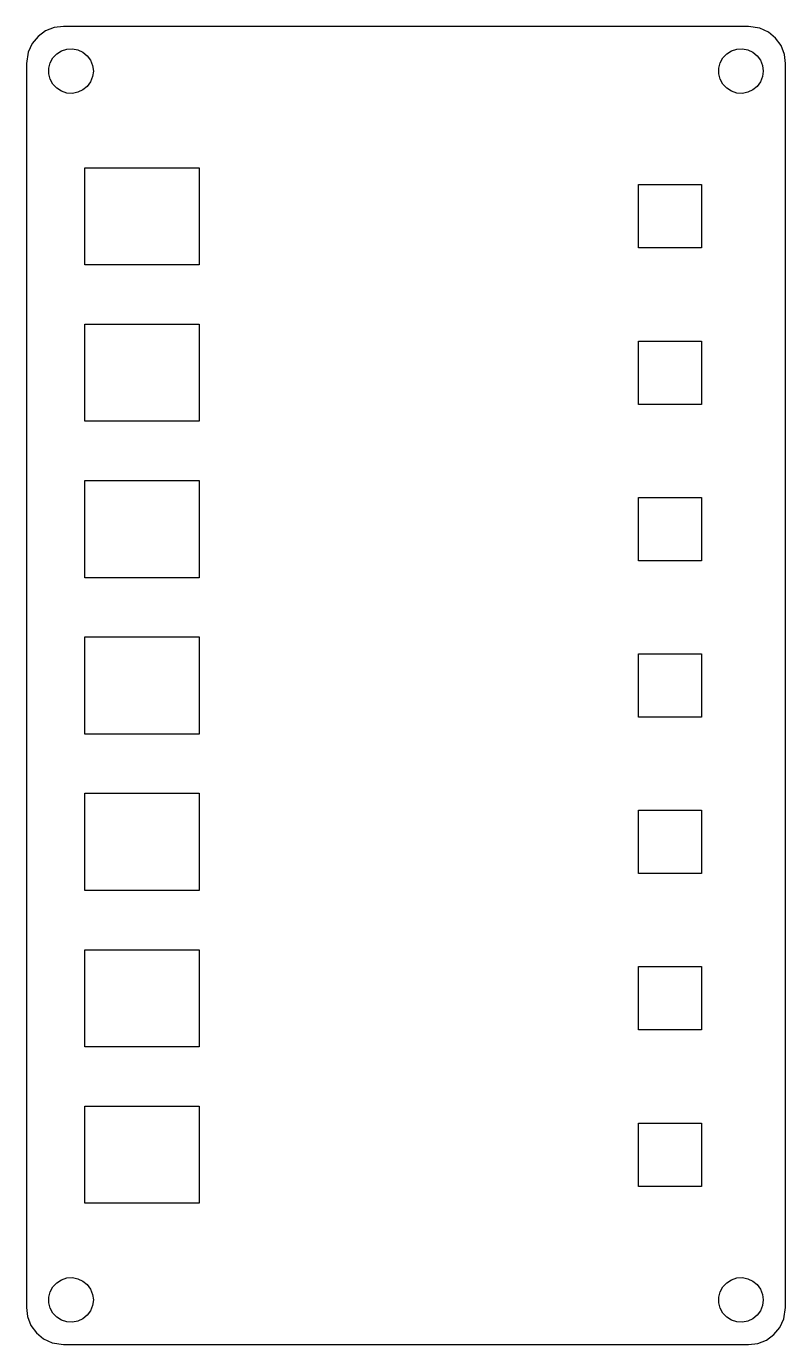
# Model space of a CAD drawing. Header units: metres. Extents: x -51 to 51, y -88 to 88.
import ezdxf

# ---------------------------------------------------------------- set-up
doc = ezdxf.new("R2010")
doc.units = ezdxf.units.M

msp = doc.modelspace()

# ---------------------------------------------------------------- linework, layer by layer
for p, q in [((-46, 88.5), (-47.2435, 88.3429)), ((46, 88.5), (-46, 88.5)), ((47.5451, 88.2553), (46, 88.5)), ((-49.4227, 87.1448), (-50.2216, 86.1791)), ((-48.4088, 87.8815), (-49.4227, 87.1448)), ((-47.2435, 88.3429), (-48.4088, 87.8815)), ((48.6791, 87.7216), (47.5451, 88.2553)), ((49.6448, 86.9227), (48.6791, 87.7216)), ((50.3815, 85.9088), (49.6448, 86.9227)), ((-50.7553, 85.0451), (-51, 83.5)), ((-50.2216, 86.1791), (-50.7553, 85.0451)), ((-46.9123, 84.8115), (-46.2773, 85.2145)), ((-46.2773, 85.2145), (-45.5621, 85.4469)), ((-45.5621, 85.4469), (-44.8116, 85.4941)), ((-44.8116, 85.4941), (-44.0729, 85.3532)), ((-44.0729, 85.3532), (-43.3925, 85.033)), ((-43.3925, 85.033), (-42.8131, 84.5536)), ((43.0877, 84.8115), (43.7227, 85.2145)), ((43.7227, 85.2145), (44.4379, 85.4469)), ((44.4379, 85.4469), (45.1884, 85.4941)), ((45.1884, 85.4941), (45.927, 85.3532)), ((45.927, 85.3532), (46.6075, 85.033)), ((46.6075, 85.033), (47.1869, 84.5536)), ((50.8429, 84.7435), (50.3815, 85.9088)), ((-51, 83.5), (-51, -83.5)), ((-47.9763, 82.876), (-47.7893, 83.6044)), ((-47.7893, 83.6044), (-47.427, 84.2634)), ((-47.427, 84.2634), (-46.9123, 84.8115)), ((-42.8131, 84.5536), (-42.3711, 83.9453)), ((-42.3711, 83.9453), (-42.0942, 83.2461)), ((-42.0942, 83.2461), (-42, 82.5)), ((42.0237, 82.876), (42.2107, 83.6044)), ((42.2107, 83.6044), (42.5729, 84.2634)), ((42.5729, 84.2634), (43.0877, 84.8115)), ((47.1869, 84.5536), (47.6289, 83.9453)), ((47.6289, 83.9453), (47.9057, 83.2461)), ((47.9057, 83.2461), (48, 82.5)), ((51, 83.5), (50.8429, 84.7435)), ((51, -83.5), (51, 83.5)), ((-47.9763, 82.124), (-47.9763, 82.876)), ((-47.7893, 81.3956), (-47.9763, 82.124)), ((-42.0942, 81.7539), (-42.3711, 81.0547)), ((-42, 82.5), (-42.0942, 81.7539)), ((42.0237, 82.124), (42.0237, 82.876)), ((42.2107, 81.3956), (42.0237, 82.124)), ((47.9057, 81.7539), (47.6289, 81.0547)), ((48, 82.5), (47.9057, 81.7539)), ((-47.427, 80.7366), (-47.7893, 81.3956)), ((-46.9123, 80.1885), (-47.427, 80.7366)), ((-46.2773, 79.7855), (-46.9123, 80.1885)), ((-45.5621, 79.5531), (-46.2773, 79.7855)), ((-43.3925, 79.967), (-44.0729, 79.6468)), ((-42.8131, 80.4464), (-43.3925, 79.967)), ((-42.3711, 81.0547), (-42.8131, 80.4464)), ((42.5729, 80.7366), (42.2107, 81.3956)), ((43.0877, 80.1885), (42.5729, 80.7366)), ((43.7227, 79.7855), (43.0877, 80.1885)), ((44.4379, 79.5531), (43.7227, 79.7855)), ((46.6075, 79.967), (45.927, 79.6468)), ((47.1869, 80.4464), (46.6075, 79.967)), ((47.6289, 81.0547), (47.1869, 80.4464)), ((-44.8116, 79.5059), (-45.5621, 79.5531)), ((-44.0729, 79.6468), (-44.8116, 79.5059)), ((45.1884, 79.5059), (44.4379, 79.5531)), ((45.927, 79.6468), (45.1884, 79.5059)), ((-43.13, 56.475), (-43.13, 69.525)), ((-43.13, 69.525), (-27.805, 69.525)), ((-27.805, 69.525), (-27.805, 56.475)), ((31.2175, 58.75), (31.2175, 67.25)), ((31.2175, 67.25), (39.7175, 67.25)), ((39.7175, 67.25), (39.7175, 58.75)), ((39.7175, 58.75), (31.2175, 58.75)), ((-27.805, 56.475), (-43.13, 56.475)), ((-43.13, 35.475), (-43.13, 48.525)), ((-43.13, 48.525), (-27.805, 48.525)), ((-27.805, 48.525), (-27.805, 35.475)), ((31.2175, 37.75), (31.2175, 46.25)), ((31.2175, 46.25), (39.7175, 46.25)), ((39.7175, 46.25), (39.7175, 37.75)), ((39.7175, 37.75), (31.2175, 37.75)), ((-27.805, 35.475), (-43.13, 35.475)), ((-43.13, 14.475), (-43.13, 27.525)), ((-43.13, 27.525), (-27.805, 27.525)), ((-27.805, 27.525), (-27.805, 14.475)), ((31.2175, 16.75), (31.2175, 25.25)), ((31.2175, 25.25), (39.7175, 25.25)), ((39.7175, 25.25), (39.7175, 16.75)), ((39.7175, 16.75), (31.2175, 16.75)), ((-27.805, 14.475), (-43.13, 14.475)), ((-43.13, -6.525), (-43.13, 6.525)), ((-43.13, 6.525), (-27.805, 6.525)), ((-27.805, 6.525), (-27.805, -6.525)), ((31.2175, -4.25), (31.2175, 4.25)), ((31.2175, 4.25), (39.7175, 4.25)), ((39.7175, 4.25), (39.7175, -4.25)), ((39.7175, -4.25), (31.2175, -4.25)), ((-27.805, -6.525), (-43.13, -6.525)), ((-43.13, -27.525), (-43.13, -14.475)), ((-43.13, -14.475), (-27.805, -14.475)), ((-27.805, -14.475), (-27.805, -27.525)), ((31.2175, -25.25), (31.2175, -16.75)), ((31.2175, -16.75), (39.7175, -16.75)), ((39.7175, -16.75), (39.7175, -25.25)), ((39.7175, -25.25), (31.2175, -25.25)), ((-27.805, -27.525), (-43.13, -27.525)), ((-43.13, -48.525), (-43.13, -35.475)), ((-43.13, -35.475), (-27.805, -35.475)), ((-27.805, -35.475), (-27.805, -48.525)), ((31.2175, -46.25), (31.2175, -37.75)), ((31.2175, -37.75), (39.7175, -37.75)), ((39.7175, -37.75), (39.7175, -46.25)), ((39.7175, -46.25), (31.2175, -46.25)), ((-27.805, -48.525), (-43.13, -48.525)), ((-43.13, -69.525), (-43.13, -56.475)), ((-43.13, -56.475), (-27.805, -56.475)), ((-27.805, -56.475), (-27.805, -69.525)), ((31.2175, -67.25), (31.2175, -58.75)), ((31.2175, -58.75), (39.7175, -58.75)), ((39.7175, -58.75), (39.7175, -67.25)), ((39.7175, -67.25), (31.2175, -67.25)), ((-27.805, -69.525), (-43.13, -69.525)), ((-46.2773, -79.7855), (-45.5621, -79.5531)), ((-45.5621, -79.5531), (-44.8116, -79.5059)), ((-44.8116, -79.5059), (-44.0729, -79.6468)), ((-44.0729, -79.6468), (-43.3925, -79.967)), ((43.7227, -79.7855), (44.4379, -79.5531)), ((44.4379, -79.5531), (45.1884, -79.5059)), ((45.1884, -79.5059), (45.927, -79.6468)), ((45.927, -79.6468), (46.6075, -79.967)), ((-47.9763, -82.124), (-47.7893, -81.3956)), ((-47.7893, -81.3956), (-47.427, -80.7366)), ((-47.427, -80.7366), (-46.9123, -80.1885)), ((-46.9123, -80.1885), (-46.2773, -79.7855)), ((-43.3925, -79.967), (-42.8131, -80.4464)), ((-42.8131, -80.4464), (-42.3711, -81.0547)), ((-42.3711, -81.0547), (-42.0942, -81.7539)), ((42.0237, -82.124), (42.2107, -81.3956)), ((42.2107, -81.3956), (42.5729, -80.7366)), ((42.5729, -80.7366), (43.0877, -80.1885)), ((43.0877, -80.1885), (43.7227, -79.7855)), ((46.6075, -79.967), (47.1869, -80.4464)), ((47.1869, -80.4464), (47.6289, -81.0547)), ((47.6289, -81.0547), (47.9057, -81.7539)), ((-47.9763, -82.876), (-47.9763, -82.124)), ((-47.7893, -83.6044), (-47.9763, -82.876)), ((-42.0942, -81.7539), (-42, -82.5)), ((-42, -82.5), (-42.0942, -83.2461)), ((42.0237, -82.876), (42.0237, -82.124)), ((42.2107, -83.6044), (42.0237, -82.876)), ((47.9057, -81.7539), (48, -82.5)), ((48, -82.5), (47.9057, -83.2461)), ((-51, -83.5), (-50.8429, -84.7435)), ((-50.8429, -84.7435), (-50.3815, -85.9088)), ((-47.427, -84.2634), (-47.7893, -83.6044)), ((-46.9123, -84.8115), (-47.427, -84.2634)), ((-46.2773, -85.2145), (-46.9123, -84.8115)), ((-42.8131, -84.5536), (-43.3925, -85.033)), ((-42.3711, -83.9453), (-42.8131, -84.5536)), ((-42.0942, -83.2461), (-42.3711, -83.9453)), ((42.5729, -84.2634), (42.2107, -83.6044)), ((43.0877, -84.8115), (42.5729, -84.2634)), ((43.7227, -85.2145), (43.0877, -84.8115)), ((47.1869, -84.5536), (46.6075, -85.033)), ((47.6289, -83.9453), (47.1869, -84.5536)), ((47.9057, -83.2461), (47.6289, -83.9453)), ((50.7553, -85.0451), (51, -83.5)), ((-50.3815, -85.9088), (-49.6448, -86.9227)), ((-45.5621, -85.4469), (-46.2773, -85.2145)), ((-44.8116, -85.4941), (-45.5621, -85.4469)), ((-44.0729, -85.3532), (-44.8116, -85.4941)), ((-43.3925, -85.033), (-44.0729, -85.3532)), ((44.4379, -85.4469), (43.7227, -85.2145)), ((45.1884, -85.4941), (44.4379, -85.4469)), ((45.927, -85.3532), (45.1884, -85.4941)), ((46.6075, -85.033), (45.927, -85.3532)), ((49.4227, -87.1448), (50.2216, -86.1791)), ((50.2216, -86.1791), (50.7553, -85.0451)), ((-49.6448, -86.9227), (-48.6791, -87.7216)), ((-48.6791, -87.7216), (-47.5451, -88.2553)), ((-47.5451, -88.2553), (-46, -88.5)), ((-46, -88.5), (46, -88.5)), ((46, -88.5), (47.2435, -88.3429)), ((47.2435, -88.3429), (48.4088, -87.8815)), ((48.4088, -87.8815), (49.4227, -87.1448))]:
    msp.add_line(p, q)

doc.saveas('drawing.dxf')
